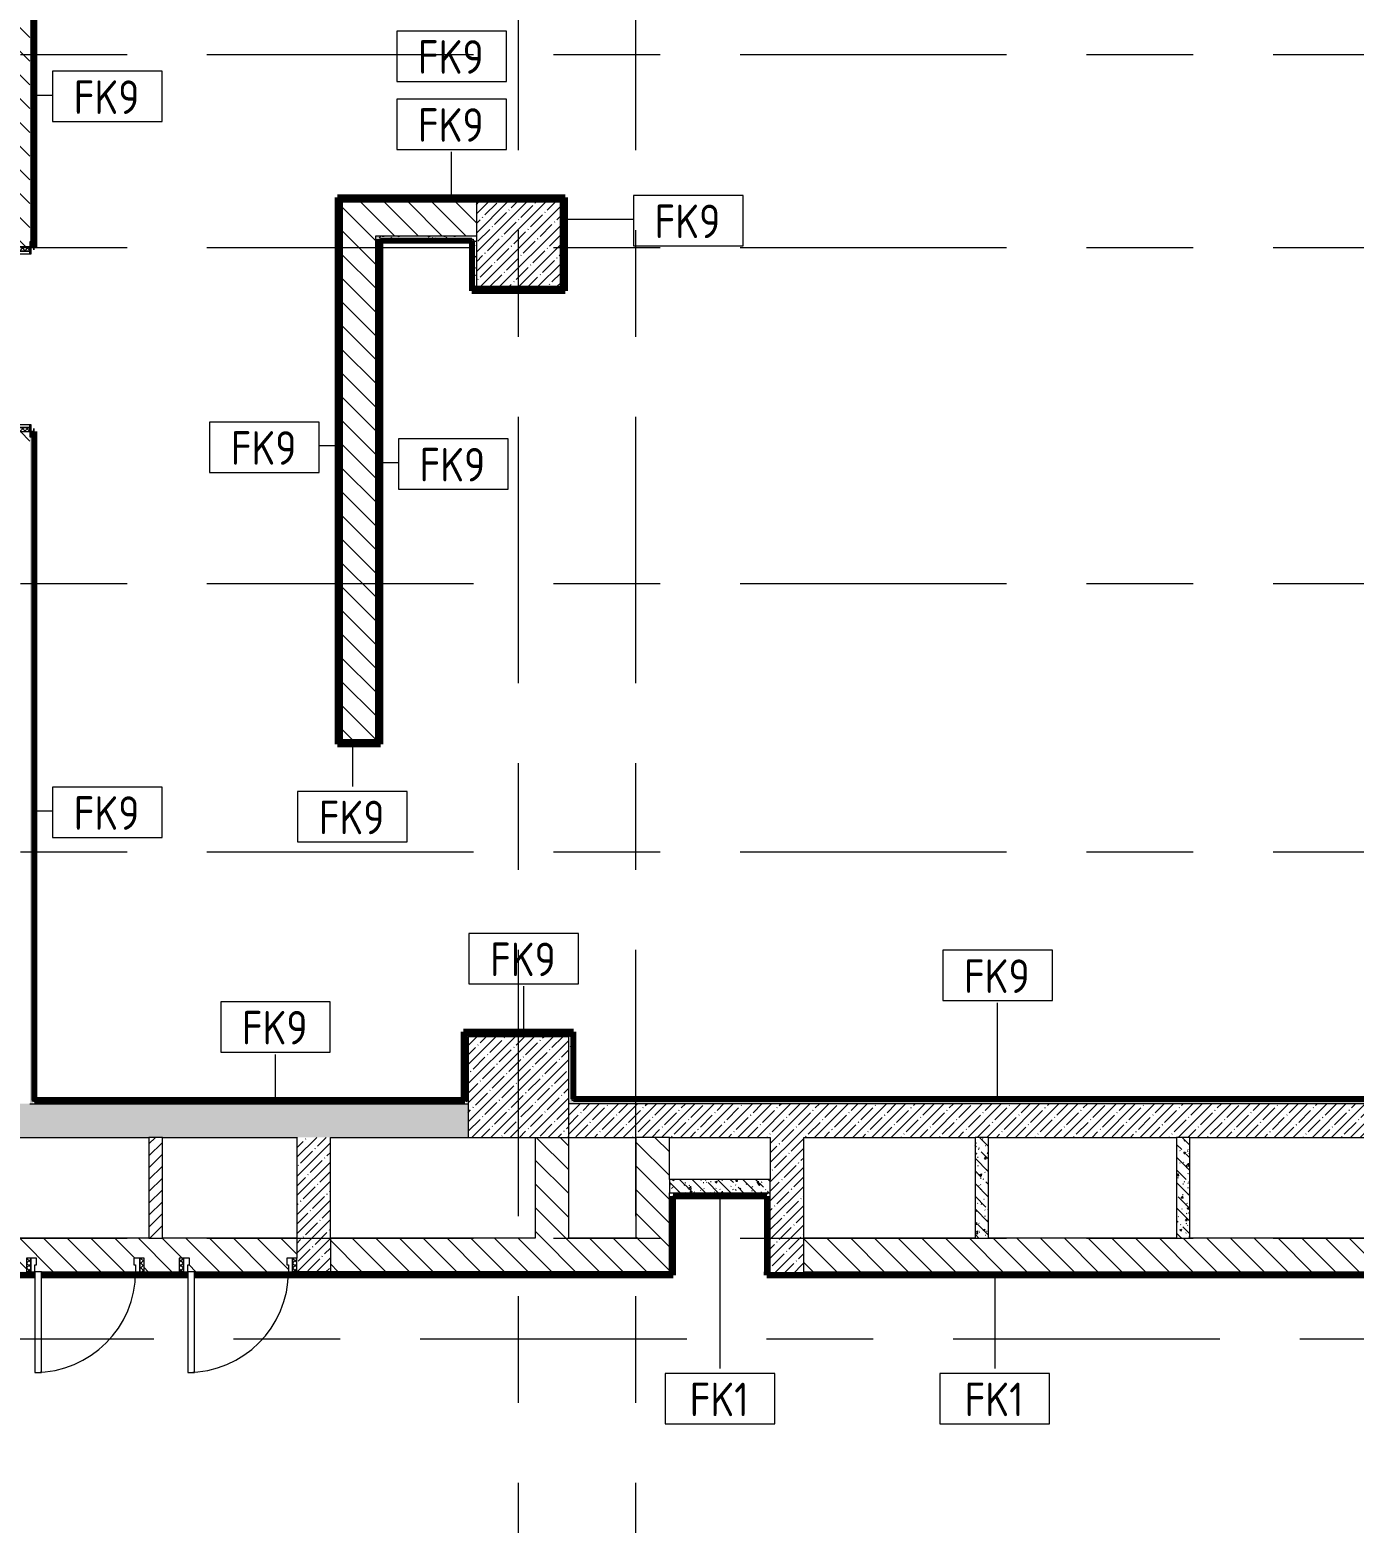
# Model space of a CAD drawing. Header units: millimetres. Extents: x 35144 to 233944, y -8553 to 29000.
# Drawn here: x 57550 to 65438, y 9402 to 18297 of the extents above; entities that cross this region are included whole.
import ezdxf

# ---------------------------------------------------------------- set-up
doc = ezdxf.new("R2010")
doc.units = ezdxf.units.MM
doc.linetypes.add('Осевая', pattern=[3175, 635, -476.25, 1587.5, -476.25])
for name, color, linetype, lineweight in [('A-DOOR', 7, 'Continuous', 9), ('A-DOOR-1', 7, 'Continuous', 13), ('A-DOOR-FRAM', 7, 'Continuous', 13), ('A-DOOR-FRAM-1', 7, 'Continuous', 9), ('A-WALL', 7, 'Continuous', 9), ('A-WALL-IDEN', 7, 'Continuous', 9), ('I-WALL', 7, 'Continuous', 9), ('S-COLS', 7, 'Continuous', 9), ('Оси-2', 7, 'Осевая', 9)]:
    doc.layers.add(name, color=color, linetype=linetype, lineweight=lineweight)
for name, color, linetype, lineweight, true_color in [('A-WALL-3', 7, 'Continuous', 9, 0xff80c0), ('A-WALL-4', 7, 'Continuous', 9, 0x73b588), ('I-WALL-1', 7, 'Continuous', 9, 0x73b588), ('I-WALL-10', 7, 'Continuous', 50, 0x73b588), ('I-WALL-6', 7, 'Continuous', 9, 0xc0c0c0), ('I-WALL-8', 7, 'Continuous', 80, 0xff80c0), ('I-WALL-9', 7, 'Continuous', 80, 0x73b588)]:
    doc.layers.add(name, color=color, linetype=linetype, lineweight=lineweight, true_color=true_color)
doc.styles.add('GOST Common', font='GOST_Common.ttf', dxfattribs={"width": 0.9, "height": 200})
pattern_1 = [(45, (0, 0), (-57.02463, 57.02463), []), (45, (57.025, 0), (-57.02463, 57.02463), [100.806, -20.161, 3.353, -16.808])]
pattern_2 = [(135, (0, 0), (-70.71068, -70.71068), [])]
pattern_3 = [(135, (0, 0), (-75.43415, -75.43415), [106.68, -17.78, 3.556, -17.78]), (135, (0, 75.39), (-75.43415, -75.43415), []), (50, (0, 0), (127.52922, -11.15758), [13.335, -146.685]), (355, (0, 0), (-24.66966, 133.74002), [10.668, -117.348]), (100.451, (10.63, -0.93), (102.85973, 122.58178), [11.333, -124.663]), (46.184, (0, 35.56), (189.75516, -29.43036), [20.002, -220.027]), (96.636, (15.81, 33.1), (166.1822, 173.1996), [17, -186.995]), (351.184, (0, 35.56), (166.18393, 173.1976), [16.002, -176.022]), (21, (17.78, 26.67), (106.13027, -71.58603), [13.335, -146.685]), (326, (17.78, 26.67), (43.26188, 128.93175), [10.668, -117.348]), (71.451, (26.62, 20.7), (149.39198, 57.34505), [11.333, -124.663]), (37.5, (0, 0), (2.162228, 59.188357), [3.353, -112.573, 3.353, -115.773, -117.793]), (37.5, (0, 0), (2.162228, 59.188357), [-235.052, 3.353, -114.44]), (7.5, (0, 0), (46.77386, 70.12615), [3.353, -64.567, 3.353, -109.906, -44.894]), (7.5, (0, 0), (46.77386, 70.12615), [-181.178, 3.353, -41.542]), (327.5, (-39.65, 0), (94.91367, -4.010093), [3.353, -41.097, 3.353, -135.331, -184.023]), (327.5, (-39.65, 0), (94.91367, -4.010093), [-183.134, 3.353, -180.67]), (317.5, (-57.43, 0), (103.69057, 17.79882), [3.353, -54.432, 3.353, -88.748, -130.683]), (317.5, (-57.43, 0), (103.69057, 17.79882), [-149.885, 3.353, -127.33])]
pattern_4 = [(0, (0, 0), (121.92, 30.48), [10.058, -81.382, 10.058, -81.382, -487.68]), (0, (0, 0), (121.92, 30.48), [-182.88, 10.058, -172.822, 10.058, -81.382, -213.36]), (0, (0, 0), (121.92, 30.48), [-457.2, 10.058, -50.902, 10.058, -142.342]), (120, (45.72, 15.24), (-87.356454, 90.345817), [10.058, -81.382, 10.058, -81.382, -487.68]), (120, (45.72, 15.24), (-87.356454, 90.345817), [-182.88, 10.058, -172.822, 10.058, -81.382, -213.36]), (120, (45.72, 15.24), (-87.356454, 90.345817), [-457.2, 10.058, -50.902, 10.058, -142.342]), (240, (60.96, 76.2), (-34.563546, -120.825817), [10.058, -81.382, 10.058, -81.382, -487.68]), (240, (60.96, 76.2), (-34.563546, -120.825817), [-182.88, 10.058, -172.822, 10.058, -81.382, -213.36]), (240, (60.96, 76.2), (-34.563546, -120.825817), [-457.2, 10.058, -50.902, 10.058, -142.342])]

# ---------------------------------------------------------------- blocks, each defined once
blk = doc.blocks.new('BSC_Колонна _Прямоугольная - 600х600-V22-План отделки стен 1 этажа в осях 17-23')
at = {"layer": 'S-COLS'}
h = blk.add_hatch(dxfattribs=at)
h.set_pattern_fill('FP_38', color=256, style=0, pattern_type=2)
h.set_pattern_definition([(45, (-60460, -12000), (-57.02463, 57.02463), []), (45, (-60402.975, -12000), (-57.02463, 57.02463), [100.806, -20.161, 3.353, -16.808])])
h.paths.add_polyline_path([(-300, -300), (300, -300), (300, 300), (-300, 300)])
for p, q in [((300, 300), (-300, 300)), ((-300, 300), (-300, -300)), ((300, -300), (300, 300)), ((-300, -300), (300, -300))]:
    blk.add_line(p, q, dxfattribs=at)
blk = doc.blocks.new('110_Дверь_СКБ_1Ст_Внутренняя1 - Д-12 1100x2100h_дверь в горячий цех-32113407-План отделки стен 1 этажа в осях 17-23')
at = {"layer": 'A-DOOR'}
h = blk.add_hatch(dxfattribs=at)
h.set_pattern_fill('FP_44', color=256, style=0, pattern_type=2)
h.set_pattern_definition([(135, (1751.41, 164.685), (-14.14214, -14.14214), []), (225, (1751.41, 164.685), (14.14214, -14.14214), [])])
h.paths.add_polyline_path([(537.5, -100), (562.5, -100), (562.5, 100), (537.5, 100)])
at = {"layer": 'A-DOOR-FRAM-1'}
h = blk.add_hatch(dxfattribs=at)
h.set_pattern_fill('FP_45', color=256, style=0, pattern_type=2)
h.set_pattern_definition([(45, (-371.384, 164.685), (-14.1421, 14.1421), []), (135, (-371.384, 164.685), (-14.1421, -14.1421), [])])
h.paths.add_polyline_path([(-537.5, -100), (-512.5, -100), (-512.5, 100), (-537.5, 100)])
at = {"layer": 'A-DOOR'}
blk.add_arc((-487.5, 100), 1000, 360, 90, dxfattribs=at)
at = {"layer": 'A-DOOR-1'}
for p, q in [((-487.5, 1100), (-487.5, 100)), ((-447.5, 1100), (-487.5, 1100)), ((-447.5, 100), (-447.5, 1100)), ((-487.5, 100), (-447.5, 100))]:
    blk.add_line(p, q, dxfattribs=at)
at = {"layer": 'A-DOOR-FRAM'}
for p, q in [((-497.5, 108), (-567.5, 108)), ((-567.5, 108), (-567.5, 100)), ((-567.5, 100), (-497.5, 100)), ((-512.5, 100), (-537.5, 100)), ((-537.5, 100), (-537.5, -100)), ((-487.5, 100), (-512.5, 100)), ((-512.5, 100), (-512.5, 20)), ((-512.5, -100), (-512.5, 100)), ((-497.5, 100), (-512.5, 100)), ((-512.5, 100), (-512.5, 99)), ((-512.5, 99), (-497.5, 99)), ((-497.5, 100), (-497.5, 108)), ((-497.5, 99), (-497.5, 100)), ((-487.5, 60), (-487.5, 100)), ((512.5, 100), (512.5, 60)), ((537.5, 100), (512.5, 100)), ((592.5, 108), (522.5, 108)), ((522.5, 108), (522.5, 100)), ((537.5, 100), (522.5, 100)), ((522.5, 100), (522.5, 99)), ((522.5, 100), (592.5, 100)), ((522.5, 99), (537.5, 99)), ((537.5, 20), (537.5, 100)), ((562.5, 100), (537.5, 100)), ((537.5, 100), (537.5, -100)), ((537.5, 99), (537.5, 100)), ((562.5, -100), (562.5, 100)), ((592.5, 100), (592.5, 108)), ((-512.5, 20), (-477.5, 20)), ((-497.5, 20), (-512.5, 20)), ((-512.5, 20), (-512.5, -100)), ((-497.5, -100), (-497.5, 20)), ((-477.5, 60), (-487.5, 60)), ((-477.5, 20), (-477.5, 60)), ((512.5, 60), (502.5, 60)), ((502.5, 60), (502.5, 20)), ((502.5, 20), (537.5, 20)), ((537.5, 20), (522.5, 20)), ((522.5, 20), (522.5, -100)), ((537.5, -100), (537.5, 20)), ((-497.5, -100), (-567.5, -100)), ((-567.5, -100), (-567.5, -108)), ((-567.5, -108), (-497.5, -108)), ((-537.5, -100), (-512.5, -100)), ((-512.5, -100), (-497.5, -100)), ((-497.5, -108), (-497.5, -100)), ((522.5, -100), (537.5, -100)), ((592.5, -100), (522.5, -100)), ((522.5, -100), (522.5, -108)), ((522.5, -108), (592.5, -108)), ((537.5, -100), (562.5, -100)), ((592.5, -108), (592.5, -100))]:
    blk.add_line(p, q, dxfattribs=at)
blk = doc.blocks.new('110_Дверь_СКБ_1Ст - д-18 700x2100h_Технический шкаф ЭОМ и СС-23257539-План отделки стен 1 этажа в осях 17-23')
at = {"layer": 'A-DOOR'}
h = blk.add_hatch(dxfattribs=at)
h.set_pattern_fill('FP_63', color=256, style=0, pattern_type=2)
h.set_pattern_definition([(135, (1951.41, 164.685), (-14.14214, -14.14214), []), (225, (1951.41, 164.685), (14.14214, -14.14214), [])])
h.paths.add_polyline_path([(362.5, 100), (337.5, 100), (337.5, 20), (362.5, 20)])
at = {"layer": 'A-DOOR-FRAM-1'}
h = blk.add_hatch(dxfattribs=at)
h.set_pattern_fill('FP_64', color=256, style=0, pattern_type=2)
h.set_pattern_definition([(45, (-171.384, 164.685), (-14.1421, 14.1421), []), (135, (-171.384, 164.685), (-14.1421, -14.1421), [])])
h.paths.add_polyline_path([(-312.5, 100), (-337.5, 100), (-337.5, 20), (-312.5, 20)])
at = {"layer": 'A-DOOR'}
blk.add_arc((312.5, 100), 600, 90, 180, dxfattribs=at)
at = {"layer": 'A-DOOR-1'}
for p, q in [((312.5, 700), (272.5, 700)), ((272.5, 700), (272.5, 100)), ((312.5, 100), (312.5, 700)), ((272.5, 100), (312.5, 100))]:
    blk.add_line(p, q, dxfattribs=at)
at = {"layer": 'A-DOOR-FRAM'}
for p, q in [((-312.5, 100), (-337.5, 100)), ((-337.5, 100), (-337.5, 20)), ((-287.5, 100), (-312.5, 100)), ((-312.5, 100), (-312.5, 20)), ((-312.5, 20), (-312.5, 100)), ((-287.5, 60), (-287.5, 100)), ((312.5, 100), (312.5, 60)), ((337.5, 100), (312.5, 100)), ((337.5, 20), (337.5, 100)), ((362.5, 100), (337.5, 100)), ((337.5, 100), (337.5, 20)), ((362.5, 20), (362.5, 100)), ((-337.5, 20), (-312.5, 20)), ((-312.5, 20), (-277.5, 20)), ((-277.5, 60), (-287.5, 60)), ((-277.5, 20), (-277.5, 60)), ((312.5, 60), (302.5, 60)), ((302.5, 60), (302.5, 20)), ((302.5, 20), (337.5, 20)), ((337.5, 20), (362.5, 20))]:
    blk.add_line(p, q, dxfattribs=at)
blk = doc.blocks.new('BSC_Колонна _Прямоугольная - 500х500-V47-План отделки стен 1 этажа в осях 17-23')
at = {"layer": 'S-COLS'}
h = blk.add_hatch(dxfattribs=at)
h.set_pattern_fill('FP_70', color=256, style=0, pattern_type=2)
h.set_pattern_definition([(45, (-60460, -17020), (-57.02463, 57.02463), []), (45, (-60402.975, -17020), (-57.02463, 57.02463), [100.806, -20.161, 3.353, -16.808])])
h.paths.add_polyline_path([(-250, -250), (250, -250), (250, 250), (-250, 250)])
for p, q in [((250, 250), (-250, 250)), ((-250, 250), (-250, -250)), ((250, -250), (250, 250)), ((-250, -250), (250, -250))]:
    blk.add_line(p, q, dxfattribs=at)
blk = doc.blocks.new('М_стена_0001 - Типоразмер_без рамки-25382661-План отделки стен 1 этажа в осях 17-23')
at = {"layer": 'A-WALL-IDEN'}
for p, q in [((3.258, 1.523), (-3.273, 1.523)), ((-3.273, 1.523), (-3.273, -1.477)), ((3.258, -1.477), (3.258, 1.523)), ((-3.273, -1.477), (3.258, -1.477))]:
    blk.add_line(p, q, dxfattribs=at)

msp = doc.modelspace()

# ---------------------------------------------------------------- hatches: boundary and pattern name
at = {"layer": 'I-WALL'}
h = msp.add_hatch(dxfattribs=at)
h.set_pattern_fill('FP_21', color=256, style=0, pattern_type=2)
h.set_pattern_definition(pattern_2)
h.paths.add_polyline_path([(57350, 15803.8), (57550, 15803.8), (57550, 15903.8), (57350, 15903.8), (57350, 15873.8)])
h.paths.add_polyline_path([(57350, 17003.8), (57550, 17003.8), (57550, 18800), (57350, 18800), (57350, 17033.8)])
h = msp.add_hatch(dxfattribs=at)
h.set_pattern_fill('FP_80', color=256, style=0, pattern_type=2)
h.set_pattern_definition(pattern_4)
h.paths.add_polyline_path([(57570, 11900), (57570, 15903.8), (57558, 15903.8), (57558, 15873.8), (57550, 15873.8), (57550, 11900)])
h.paths.add_polyline_path([(57558, 17003.8), (57570, 17003.8), (57570, 18580), (57550, 18580), (57550.4, 17033.8), (57558, 17033.8)])
h = msp.add_hatch(dxfattribs=at)
h.set_pattern_fill('FP_80', color=256, style=0, pattern_type=2)
h.set_pattern_definition(pattern_4)
h.paths.add_polyline_path([(59410, 14050), (59410, 17290), (59390, 17290), (59390, 14050)])
h = msp.add_hatch(dxfattribs=at)
h.set_pattern_fill('FP_80', color=256, style=0, pattern_type=2)
h.set_pattern_definition(pattern_4)
h.paths.add_polyline_path([(60540.9, 17270), (60710, 17270), (60710, 17290), (59410, 17290), (59410, 17270), (60210, 17270)])
h = msp.add_hatch(dxfattribs=at)
h.set_pattern_fill('FP_21', color=256, style=0, pattern_type=2)
h.set_pattern_definition(pattern_2)
h.paths.add_polyline_path([(59610, 17070), (60210, 17070), (60210, 17270), (59410, 17270), (59410, 17070)])
h = msp.add_hatch(dxfattribs=at)
h.set_pattern_fill('FP_80', color=256, style=0, pattern_type=2)
h.set_pattern_definition(pattern_4)
h.paths.add_polyline_path([(60710, 16770), (60730, 16770), (60730, 17290), (60710, 17290), (60710, 17270)])
h = msp.add_hatch(dxfattribs=at)
h.set_pattern_fill('FP_21', color=256, style=0, pattern_type=2)
h.set_pattern_definition(pattern_2)
h.paths.add_polyline_path([(59410, 14070), (59610, 14070), (59610, 17070), (59410, 17070), (59410, 16061.7)])
h = msp.add_hatch(dxfattribs=at)
h.set_pattern_fill('FP_80', color=256, style=0, pattern_type=2)
h.set_pattern_definition(pattern_4)
h.paths.add_polyline_path([(59610, 14070), (59630, 14070), (59630, 17070), (59610, 17070), (59610, 16061.7)])
h = msp.add_hatch(dxfattribs=at)
h.set_pattern_fill('FP_80', color=256, style=0, pattern_type=2)
h.set_pattern_definition(pattern_4)
h.paths.add_polyline_path([(59630, 17050), (60210, 17050), (60210, 17070), (59630, 17070)])
h = msp.add_hatch(dxfattribs=at)
h.set_pattern_fill('FP_80', color=256, style=0, pattern_type=2)
h.set_pattern_definition(pattern_4)
h.paths.add_polyline_path([(60210, 16750), (60210, 17050), (60190, 17050), (60190, 16750)])
h = msp.add_hatch(dxfattribs=at)
h.set_pattern_fill('FP_80', color=256, style=0, pattern_type=2)
h.set_pattern_definition(pattern_4)
h.paths.add_polyline_path([(60730, 16750), (60730, 16770), (60210, 16770), (60210, 16750), (60710, 16750)])
h = msp.add_hatch(dxfattribs=at)
h.set_pattern_fill('FP_80', color=256, style=0, pattern_type=2)
h.set_pattern_definition(pattern_4)
h.paths.add_polyline_path([(59630, 14050), (59630, 14070), (59410, 14070), (59410, 14050)])
h = msp.add_hatch(dxfattribs=at)
h.set_pattern_fill('FP_80', color=256, style=0, pattern_type=2)
h.set_pattern_definition(pattern_4)
h.paths.add_polyline_path([(60160, 11920), (60160, 12320), (60140, 12320), (60140, 11920)])
h = msp.add_hatch(dxfattribs=at)
h.set_pattern_fill('FP_80', color=256, style=0, pattern_type=2)
h.set_pattern_definition(pattern_4)
h.paths.add_polyline_path([(60780, 12300), (60780, 12320), (60160, 12320), (60160, 12300), (60760, 12300)])
h = msp.add_hatch(dxfattribs=at)
h.set_pattern_fill('FP_80', color=256, style=0, pattern_type=2)
h.set_pattern_definition(pattern_4)
h.paths.add_polyline_path([(60760, 11920), (60780, 11920), (60780, 12300), (60760, 12300)])
h = msp.add_hatch(dxfattribs=at)
h.set_pattern_fill('FP_80', color=256, style=0, pattern_type=2)
h.set_pattern_definition(pattern_4)
h.paths.add_polyline_path([(59056.6, 11900), (60160, 11900), (60160, 11920), (57570, 11920), (57570, 11900)])
h = msp.add_hatch(dxfattribs=at)
h.set_pattern_fill('FP_80', color=256, style=0, pattern_type=2)
h.set_pattern_definition(pattern_4)
h.paths.add_polyline_path([(62025.3, 11900), (66140, 11900), (66140, 11920), (60760, 11920), (60760, 11900)])
h = msp.add_hatch(dxfattribs=at)
h.set_pattern_fill('FP_1', color=256, style=0, pattern_type=2)
h.set_pattern_definition(pattern_1)
h.paths.add_polyline_path([(55700, 11700), (60160, 11700), (60160, 11900), (54760, 11900), (54760, 11700), (55500, 11700)])
h.paths.add_polyline_path([(51710, 11700), (54160, 11700), (54160, 11900), (51710, 11900)])
h = msp.add_hatch(dxfattribs=at)
h.set_pattern_fill('FP_1', color=256, style=0, pattern_type=2)
h.set_pattern_definition(pattern_1)
h.paths.add_polyline_path([(63260, 11700), (66160, 11700), (66160, 11900), (60760, 11900), (60760, 11700), (63180, 11700)])
h = msp.add_hatch(dxfattribs=at)
h.set_pattern_fill('FP_49', color=256, style=0, pattern_type=2)
h.set_pattern_definition([(45, (0, 0), (-35.35534, 35.35534), [])])
h.paths.add_polyline_path([(58259.2, 11100), (58339.2, 11100), (58339.2, 11700), (58259.2, 11700), (58259.2, 11540.7)])
h = msp.add_hatch(dxfattribs=at)
h.set_pattern_fill('FP_1', color=256, style=0, pattern_type=2)
h.set_pattern_definition(pattern_1)
h.paths.add_polyline_path([(59340, 10900), (59340, 11700), (59140, 11700), (59140, 10900)])
h = msp.add_hatch(dxfattribs=at)
h.set_pattern_fill('FP_21', color=256, style=0, pattern_type=2)
h.set_pattern_definition(pattern_2)
h.paths.add_polyline_path([(60760, 11100), (60760, 11700), (60560, 11700), (60560, 11100)])
h = msp.add_hatch(dxfattribs=at)
h.set_pattern_fill('FP_21', color=256, style=0, pattern_type=2)
h.set_pattern_definition(pattern_2)
h.paths.add_polyline_path([(61160, 11100), (61360, 11100), (61360, 11700), (61160, 11700), (61160, 11540.7)])
h = msp.add_hatch(dxfattribs=at)
h.set_pattern_fill('FP_1', color=256, style=0, pattern_type=2)
h.set_pattern_definition(pattern_1)
h.paths.add_polyline_path([(62160, 10880), (62160, 11700), (61960, 11700), (61960, 10880), (62025.3, 10880)])
h = msp.add_hatch(dxfattribs=at)
h.set_pattern_fill('FP_20', color=256, style=0, pattern_type=2)
h.set_pattern_definition(pattern_3)
h.paths.add_polyline_path([(63180, 11100), (63260, 11100), (63260, 11700), (63180, 11700)])
h = msp.add_hatch(dxfattribs=at)
h.set_pattern_fill('FP_20', color=256, style=0, pattern_type=2)
h.set_pattern_definition(pattern_3)
h.paths.add_polyline_path([(64380, 11100), (64460, 11100), (64460, 11700), (64380, 11700)])
h = msp.add_hatch(dxfattribs=at)
h.set_pattern_fill('FP_20', color=256, style=0, pattern_type=2)
h.set_pattern_definition(pattern_3)
h.paths.add_polyline_path([(61360, 11370), (61960, 11370), (61960, 11450), (61360, 11450)])
h = msp.add_hatch(dxfattribs=at)
h.set_pattern_fill('FP_80', color=256, style=0, pattern_type=2)
h.set_pattern_definition(pattern_4)
h.paths.add_polyline_path([(61360, 11350), (61940, 11350), (61940, 11370), (61360, 11370)])
h = msp.add_hatch(dxfattribs=at)
h.set_pattern_fill('FP_80', color=256, style=0, pattern_type=2)
h.set_pattern_definition(pattern_4)
h.paths.add_polyline_path([(61380, 10900), (61380, 11350), (61360, 11350), (61360, 10900)])
h = msp.add_hatch(dxfattribs=at)
h.set_pattern_fill('FP_80', color=256, style=0, pattern_type=2)
h.set_pattern_definition(pattern_4)
h.paths.add_polyline_path([(61960, 10900), (61960, 11370), (61940, 11370), (61940, 10900)])
h = msp.add_hatch(dxfattribs=at)
h.set_pattern_fill('FP_21', color=256, style=0, pattern_type=2)
h.set_pattern_definition(pattern_2)
h.paths.add_polyline_path([(57250, 10900), (57260, 10900), (57260, 10940), (57250, 10940), (57250, 10980), (57310, 10980), (57310, 10900), (57530, 10900), (57530, 10980), (57590, 10980), (57590, 10940), (57580, 10940), (57580, 10900), (58180, 10900), (58180, 10940), (58170, 10940), (58170, 10980), (58230, 10980), (58230, 10900), (58440, 10900), (58440, 10980), (58500, 10980), (58500, 10940), (58490, 10940), (58490, 10900), (59090, 10900), (59090, 10940), (59080, 10940), (59080, 10980), (59140, 10980), (59140, 11100), (55700, 11100), (55700, 10980), (55760, 10980), (55760, 10940), (55750, 10940), (55750, 10900), (56350, 10900), (56350, 10940), (56340, 10940), (56340, 10980), (56400, 10979.6), (56400, 10900), (56610, 10900), (56610, 10980), (56670, 10980), (56670, 10940), (56660, 10940), (56660, 10900), (56700, 10900)])
h.paths.add_polyline_path([(51910, 10900), (55500, 10900), (55500, 11100), (51910, 11100)])
h = msp.add_hatch(dxfattribs=at)
h.set_pattern_fill('FP_21', color=256, style=0, pattern_type=2)
h.set_pattern_definition(pattern_2)
h.paths.add_polyline_path([(61360, 10900), (61360, 11100), (59340, 11100), (59340, 10900)])
h = msp.add_hatch(dxfattribs=at)
h.set_pattern_fill('FP_21', color=256, style=0, pattern_type=2)
h.set_pattern_definition(pattern_2)
h.paths.add_polyline_path([(72959.8, 10900), (73540, 10900), (73540, 11100), (72929.8, 11100), (72929.8, 10900)])
h.paths.add_polyline_path([(71979.8, 10900), (71979.8, 11100), (69618.8, 11100), (69618.8, 10900), (71949.8, 10900)])
h.paths.add_polyline_path([(67962.6, 10900), (68668.8, 10900), (68668.8, 11100), (66760, 11100), (66760, 10900)])
h.paths.add_polyline_path([(66560, 10900), (66560, 11100), (62160, 11100), (62160, 10900), (64993.9, 10900)])
h = msp.add_hatch(dxfattribs=at)
h.set_pattern_fill('FP_80', color=256, style=0, pattern_type=2)
h.set_pattern_definition(pattern_4)
h.paths.add_polyline_path([(56400, 10880), (56610, 10880), (56610, 10900), (56400, 10900)])
h.paths.add_polyline_path([(61380, 10880), (61380, 10900), (59140, 10900), (59140, 10880)])
h.paths.add_polyline_path([(55700, 10880), (55700, 10900), (51710, 10900), (51710, 10880), (53119.3, 10880)])
h.paths.add_polyline_path([(58230, 10880), (58440, 10880), (58440, 10900), (58230, 10900)])
h.paths.add_polyline_path([(57530, 10880), (57530, 10900), (57310, 10900), (57310, 10880)])
h = msp.add_hatch(dxfattribs=at)
h.set_pattern_fill('FP_80', color=256, style=0, pattern_type=2)
h.set_pattern_definition(pattern_4)
h.paths.add_polyline_path([(69618.8, 10880), (71979.8, 10880), (71979.8, 10892), (71949.8, 10892), (71949.8, 10900), (69648.8, 10900), (69648.8, 10892), (69618.8, 10892)])
h.paths.add_polyline_path([(75384.2, 10880), (75470, 10880), (75470, 10900), (72959.8, 10900), (72959.8, 10892), (72929.8, 10892), (72929.8, 10880), (73899.9, 10880)])
h.paths.add_polyline_path([(68668.8, 10880), (68668.8, 10892), (68638.8, 10892), (68638.8, 10900), (62160, 10900), (62160, 10880), (68638.8, 10880)])
h.paths.add_polyline_path([(61940, 10880), (61960, 10880), (61960, 10900), (61940, 10900)])
at = {"layer": 'I-WALL-1'}
h = msp.add_hatch(color=256, dxfattribs=at)
h.paths.add_polyline_path([(57578, 11920), (57578, 15903.8), (57570, 15903.8), (57570, 11920)])
h.paths.add_polyline_path([(57578, 17003.8), (57578, 18580), (57570, 18580), (57570, 17003.8)])
for points in [[(59382, 17290), (60730, 17290), (60730, 17298), (59382, 17298)], [(59390, 14042), (59390, 17290), (59382, 17290), (59382, 14042)], [(60738, 16750), (60738, 17298), (60730, 17298), (60730, 16750)], [(59630, 14050), (59638, 14050), (59638, 17050), (59630, 17050), (59630, 16061.7)], [(60182, 17042), (60182, 17050), (59638, 17050), (59638, 17042)], [(60190, 16742), (60190, 17050), (60182, 17050), (60182, 16742)], [(60738, 16742), (60738, 16750), (60190, 16750), (60190, 16742), (60540.9, 16742)], [(59638, 14042), (59638, 14050), (59390, 14050), (59390, 14042)], [(60140, 11920), (60140, 12328), (60132, 12328), (60132, 11920)], [(60788, 12320), (60788, 12328), (60140, 12328), (60140, 12320), (60780, 12320)], [(60788, 11920), (60788, 12320), (60780, 12320), (60780, 11920)], [(60140, 11913), (60140, 11921), (57578, 11920), (57578, 11913), (59056.6, 11913)], [(60788, 11920), (66132, 11920), (66132, 11928), (60788, 11928)]]:
    msp.add_hatch(color=256, dxfattribs=at).paths.add_polyline_path(points)

# ---------------------------------------------------------------- linework, layer by layer
at = {"layer": 'A-WALL'}
for p, q in [((59410, 17070), (59410, 14070)), ((59610, 14070), (59610, 17070)), ((59630, 17050), (60190, 17050)), ((60190, 17050), (60190, 16750)), ((57570, 11920), (57570, 15903.8)), ((59410, 14070), (59610, 14070)), ((60780, 11920), (60780, 12300)), ((60140, 11920), (60132, 11920)), ((66140, 11920), (60780, 11920)), ((58339.2, 11700), (58259.2, 11700)), ((61360, 11700), (61160, 11700)), ((63260, 11700), (63180, 11700)), ((64460, 11700), (64380, 11700)), ((61360, 11450), (61360, 11370)), ((61960, 10880), (61960, 11450)), ((61380, 11349), (61380, 11350)), ((61939, 11350), (61940, 11350)), ((61940, 11350), (61940, 10900)), ((58259.2, 11100), (58339.2, 11100)), ((59140, 11100), (59140, 10980)), ((59340, 11100), (59340, 10900)), ((63180, 11100), (63260, 11100)), ((64380, 11100), (64460, 11100)), ((62160, 10880), (62160, 10900))]:
    msp.add_line(p, q, dxfattribs=at)
at = {"layer": 'A-WALL-3'}
for p, q in [((61939, 11350), (61380, 11350)), ((61380, 11349), (61380, 10900))]:
    msp.add_line(p, q, dxfattribs=at)
at = {"layer": 'A-WALL-4'}
msp.add_line((57570, 11920), (57578, 11920), dxfattribs=at)
at = {"layer": 'A-WALL-IDEN'}
for p, q in [((57574, 17908.4), (57684.9, 17908.4)), ((60061.9, 17294), (60061.9, 17570.7)), ((60734, 17168.8), (61144.9, 17168.8)), ((59386, 15819), (59273.5, 15819)), ((59634, 15719.2), (59744.9, 15719.2)), ((59471, 14046), (59471, 13790.2)), ((57574, 13644.3), (57684.9, 13644.3)), ((60491.6, 12324), (60491.6, 12600.7)), ((63314.2, 11924), (63314.2, 12500.7)), ((59013.1, 11917), (59013.1, 12193.7)), ((61660, 11349.5), (61660, 10323.7)), ((63297.5, 10879.5), (63297.5, 10323.7))]:
    msp.add_line(p, q, dxfattribs=at)
at = {"layer": 'I-WALL-10'}
msp.add_line((60140, 11920), (60140, 11921), dxfattribs=at)
at = {"layer": 'I-WALL-6'}
for p, q in [((60210, 17270), (59410, 17270)), ((59410, 17270), (59410, 17070)), ((57558, 17003.8), (57570, 17003.8)), ((59610, 17070), (60210, 17070)), ((60730, 16750), (60730, 16750)), ((57570, 15903.8), (57558, 15903.8)), ((59630, 14050), (59630, 14050)), ((60132, 11920), (57578, 11920)), ((57550, 11900), (60160, 11900)), ((66160, 11900), (60760, 11900)), ((57459.2, 11700), (58259.2, 11700)), ((58259.2, 11700), (58259.2, 11100)), ((58339.2, 11700), (59140, 11700)), ((58339.2, 11100), (58339.2, 11700)), ((59140, 11700), (59140, 11100)), ((59340, 11700), (60160, 11700)), ((59340, 11100), (59340, 11700)), ((60560, 11700), (60560, 11100)), ((60760, 11100), (60760, 11700)), ((60760, 11700), (61160, 11700)), ((61160, 11700), (61160, 11100)), ((61360, 11450), (61360, 11700)), ((61360, 11700), (61960, 11700)), ((61960, 11700), (61960, 11450)), ((62160, 11700), (63180, 11700)), ((62160, 10900), (62160, 11700)), ((63180, 11700), (63180, 11100)), ((63260, 11100), (63260, 11700)), ((63260, 11700), (64380, 11700)), ((64380, 11700), (64380, 11100)), ((64460, 11100), (64460, 11700)), ((64460, 11700), (66160, 11700)), ((61960, 11450), (61360, 11450)), ((61360, 10900), (61360, 11370)), ((61360, 11370), (61960, 11370)), ((58259.2, 11100), (57459.2, 11100)), ((59140, 11100), (58339.2, 11100)), ((60560, 11100), (59340, 11100)), ((61160, 11100), (60760, 11100)), ((63180, 11100), (62160, 11100)), ((64380, 11100), (63260, 11100)), ((66560, 11100), (64460, 11100)), ((57620, 10900), (58180, 10900)), ((58230, 10900), (58440, 10900)), ((58230, 10900), (58230, 10880)), ((58440, 10880), (58440, 10900)), ((58530, 10900), (59090, 10900)), ((59140, 10900), (59140, 10900)), ((61360, 10900), (59140, 10900)), ((59140, 10900), (59140, 10880)), ((62160, 10900), (68638.8, 10900))]:
    msp.add_line(p, q, dxfattribs=at)
at = {"layer": 'I-WALL-8'}
for p, q in [((61381, 11349), (61939, 11349)), ((61381, 10879), (61381, 11349)), ((61939, 11349), (61939, 10879)), ((57580, 10880), (56700, 10880)), ((56700, 10879), (57580, 10879)), ((58490, 10880), (57620, 10880)), ((57620, 10879), (58490, 10879)), ((61380, 10880), (58530, 10880)), ((58530, 10879), (61381, 10879)), ((61380, 10900), (61380, 10880)), ((61939, 10879), (68668.8, 10879)), ((61940, 10880), (61940, 10900)), ((68668.8, 10880), (61940, 10880))]:
    msp.add_line(p, q, dxfattribs=at)
at = {"layer": 'I-WALL-9'}
for p, q in [((57570, 18572), (57570, 17003.8)), ((57578, 17003.8), (57578, 18580)), ((60738, 17298), (59382, 17298)), ((59382, 17298), (59382, 14042)), ((59390, 17290), (60730, 17290)), ((59390, 14050), (59390, 17290)), ((60730, 17290), (60730, 16750)), ((60738, 16742), (60738, 17298)), ((57570, 17003.8), (57578, 17003.8)), ((59630, 17050), (59630, 14050)), ((59638, 14042), (59638, 17042)), ((59638, 17042), (60182, 17042)), ((60182, 17042), (60182, 16742)), ((60182, 16742), (60738, 16742)), ((60730, 16750), (60190, 16750)), ((57578, 15903.8), (57570, 15903.8)), ((57578, 11921), (57578, 15903.8)), ((59382, 14042), (59638, 14042)), ((59630, 14050), (59390, 14050)), ((60132, 12328), (60132, 11920)), ((60788, 12328), (60132, 12328)), ((60140, 11921), (60140, 12320)), ((60140, 12320), (60780, 12320)), ((60780, 12320), (60780, 12300)), ((60788, 11928), (60788, 12328)), ((60140, 11921), (57578, 11921)), ((57578, 11920), (57578, 11913)), ((60140, 11913), (60140, 11920)), ((66132, 11928), (60788, 11928)), ((57578, 11913), (60140, 11913))]:
    msp.add_line(p, q, dxfattribs=at)
at = {"layer": 'Оси-2'}
for p, q in [((60460, 593.7), (60460, 24898.1)), ((61160, 593.7), (61160, 24898.1)), ((38443.7, 18150), (82200, 18150)), ((38443.7, 17000), (82200, 17000)), ((38443.7, 15000), (81600, 15000)), ((38443.7, 13400), (81600, 13400)), ((38443.7, 11100), (82200, 11100)), ((39713.7, 10500), (82200, 10500))]:
    msp.add_line(p, q, dxfattribs=at)

# ---------------------------------------------------------------- block references
at = {"layer": 'A-DOOR'}
for name, p, rotation in [('110_Дверь_СКБ_1Ст_Внутренняя1 - Д-12 1100x2100h_дверь в горячий цех-32113407-План отделки стен 1 этажа в осях 17-23', (57450, 16441.3), 89.99999999999991), ('110_Дверь_СКБ_1Ст - д-18 700x2100h_Технический шкаф ЭОМ и СС-23257539-План отделки стен 1 этажа в осях 17-23', (57892.5, 11000), 180), ('110_Дверь_СКБ_1Ст - д-18 700x2100h_Технический шкаф ЭОМ и СС-23257539-План отделки стен 1 этажа в осях 17-23', (58802.5, 11000), 180)]:
    msp.add_blockref(name, p, dxfattribs=dict(at, rotation=rotation))
at = {"layer": 'A-WALL-IDEN', "xscale": 99.99999999999993, "yscale": 99.99999999999993, "zscale": 99.99999999999993}
for p in [(60062.7, 18137.7), (58012.3, 17898), (60062.7, 17732.3), (61472.3, 17158.3), (58947.7, 15808.5), (60072.3, 15708.8), (58012.3, 13633.9), (59471.8, 13607.7), (60492.4, 12762.3), (63315, 12662.3), (59013.9, 12355.3), (61660.7, 10141.2), (63298.3, 10141.2)]:
    msp.add_blockref('М_стена_0001 - Типоразмер_без рамки-25382661-План отделки стен 1 этажа в осях 17-23', p, dxfattribs=at)
at = {"layer": 'S-COLS'}
for name, p in [('BSC_Колонна _Прямоугольная - 500х500-V47-План отделки стен 1 этажа в осях 17-23', (60460, 17020)), ('BSC_Колонна _Прямоугольная - 600х600-V22-План отделки стен 1 этажа в осях 17-23', (60460, 12000))]:
    msp.add_blockref(name, p, dxfattribs=at)

# ---------------------------------------------------------------- texts
at = {"layer": 'A-WALL-IDEN', "char_height": 200, "attachment_point": 1, "style": 'GOST Common'}
for s, insert, width in [('FK9', (59861.8, 18235.7), 497.848), ('FK9', (57811.3, 17996), 497.848), ('FK9', (59861.8, 17830.3), 497.848), ('FK9', (61271.3, 17256.3), 497.848), ('FK9', (58746.8, 15906.5), 497.848), ('FK9', (59871.3, 15806.8), 497.848), ('FK9', (57811.3, 13731.9), 497.848), ('FK9', (59270.9, 13705.7), 497.848), ('FK9', (60291.5, 12860.3), 497.848), ('FK9', (63114, 12760.3), 497.848), ('FK9', (58813, 12453.3), 497.848), ('FK1', (61480.5, 10239.2), 447.342), ('FK1', (63118.1, 10239.2), 447.342)]:
    msp.add_mtext(s, dxfattribs=dict(at, insert=insert, width=width))

doc.saveas('drawing.dxf')
